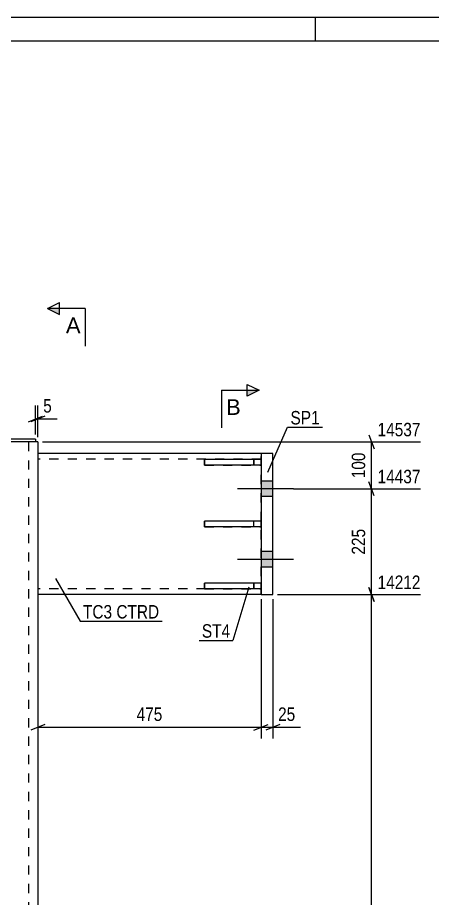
# Model space of a CAD drawing. Header units: millimetres. Extents: x 0 to 841, y 0 to 594.
# Drawn here: x 147.6 to 235.9, y 406.5 to 594 of the extents above; entities that cross this region are included whole.
import ezdxf

# ---------------------------------------------------------------- set-up
doc = ezdxf.new("R2010")
doc.units = ezdxf.units.MM
doc.linetypes.add('DXK_LINE_DOT2', pattern=[3.9198, 1.9599, -1.9599])
doc.styles.add('Arial', font='ARIAL.TTF', dxfattribs={"height": 0.2})
doc.styles.add('Arial Narrow', font='ARIALN.TTF', dxfattribs={"height": 0.2})

# ---------------------------------------------------------------- blocks, each defined once
blk = doc.blocks.new('Unknown-681621213-15216')
at = {"color": 5, "linetype": 'Continuous'}
for p, q in [((841, 594), (0, 594)), ((211, 589), (211, 594)), ((836, 589), (5, 589))]:
    blk.add_line(p, q, dxfattribs=at)
blk = doc.blocks.new('Part-681621213-12264 - 12263')
at = {"color": 2, "linetype": 'Continuous'}
for p, q in [((199.4, 501.18), (151.9, 501.18)), ((199.4, 471.18), (151.9, 471.18))]:
    blk.add_line(p, q, dxfattribs=at)
at = {"color": 7, "linetype": 'DXK_LINE_DOT2'}
for p, q in [((151.9, 501.18), (151.9, 471.18)), ((199.4, 471.18), (199.4, 501.18)), ((199.4, 499.98), (151.9, 499.98)), ((199.4, 472.38), (151.9, 472.38))]:
    blk.add_line(p, q, dxfattribs=at)
blk = doc.blocks.new('Part-681621213-12271 - 12263')
at = {"color": 2, "linetype": 'Continuous'}
for p, q in [((201.9, 501.18), (199.4, 501.18)), ((199.4, 501.18), (199.4, 471.18)), ((201.9, 471.18), (201.9, 501.18)), ((199.4, 471.18), (201.9, 471.18))]:
    blk.add_line(p, q, dxfattribs=at)
blk = doc.blocks.new('Bolt-681621213-12336 - 12263')
at = {"linetype": 'Continuous'}
for points in [[(199.4, 495.33), (199.4, 492.03), (201.9, 492.03), (201.9, 495.33)], [(199.4, 495.33), (199.4, 492.03), (201.9, 492.03), (201.9, 495.33)], [(199.4, 480.33), (199.4, 477.03), (201.9, 477.03), (201.9, 480.33)], [(199.4, 480.33), (199.4, 477.03), (201.9, 477.03), (201.9, 480.33)]]:
    blk.add_hatch(color=1, dxfattribs=at).paths.add_polyline_path(points)
at = {"color": 1, "linetype": 'Continuous'}
for p, q in [((201.9, 495.33), (199.4, 495.33)), ((201.9, 495.33), (199.4, 495.33)), ((206.3, 493.68), (194.4, 493.68)), ((206.3, 493.68), (194.4, 493.68)), ((201.9, 492.03), (199.4, 492.03)), ((201.9, 492.03), (199.4, 492.03)), ((201.9, 480.33), (199.4, 480.33)), ((201.9, 480.33), (199.4, 480.33)), ((206.3, 478.68), (194.4, 478.68)), ((206.3, 478.68), (194.4, 478.68)), ((201.9, 477.03), (199.4, 477.03)), ((201.9, 477.03), (199.4, 477.03))]:
    blk.add_line(p, q, dxfattribs=at)
blk = doc.blocks.new('Part-681621213-12294 - 12263')
at = {"color": 2, "linetype": 'Continuous'}
for p, q in [((102.4, 504.28), (121.9, 504.28)), ((102.4, 504.28), (102.4, 503.68)), ((102.4, 503.68), (104.07, 503.68)), ((151.4, 504.28), (131.9, 504.28)), ((151.4, 503.68), (149.72, 503.68)), ((151.4, 504.28), (151.4, 503.68))]:
    blk.add_line(p, q, dxfattribs=at)
at = {"color": 7, "linetype": 'DXK_LINE_DOT2'}
for p, q in [((149.72, 503.68), (104.07, 503.68)), ((131.9, 504.28), (121.9, 504.28))]:
    blk.add_line(p, q, dxfattribs=at)
blk = doc.blocks.new('Part-681621213-12299 - 12263')
at = {"color": 2, "linetype": 'Continuous'}
for p, q in [((199.4, 486.78), (187.4, 486.78)), ((187.4, 485.58), (187.4, 486.78)), ((199.4, 486.78), (199.4, 485.58)), ((199.4, 485.58), (187.4, 485.58))]:
    blk.add_line(p, q, dxfattribs=at)
at = {"color": 7, "linetype": 'DXK_LINE_DOT2'}
blk.add_line((197.9, 485.58), (197.9, 486.78), dxfattribs=at)
blk = doc.blocks.new('Part-681621213-12300 - 12263')
at = {"color": 2, "linetype": 'Continuous'}
for p, q in [((199.4, 499.93), (187.4, 499.93)), ((187.4, 498.73), (187.4, 499.93)), ((199.4, 498.73), (187.4, 498.73)), ((199.4, 499.93), (199.4, 498.73))]:
    blk.add_line(p, q, dxfattribs=at)
at = {"color": 7, "linetype": 'DXK_LINE_DOT2'}
blk.add_line((197.9, 498.73), (197.9, 499.93), dxfattribs=at)
blk = doc.blocks.new('Part-681621213-12301 - 12263')
at = {"color": 2, "linetype": 'Continuous'}
for p, q in [((199.4, 473.63), (187.4, 473.63)), ((187.4, 472.43), (187.4, 473.63)), ((199.4, 473.63), (199.4, 472.43)), ((199.4, 472.43), (187.4, 472.43))]:
    blk.add_line(p, q, dxfattribs=at)
at = {"color": 7, "linetype": 'DXK_LINE_DOT2'}
blk.add_line((197.9, 472.43), (197.9, 473.63), dxfattribs=at)
blk = doc.blocks.new('Part-681621213-12302 - 12263')
at = {"color": 7, "linetype": 'DXK_LINE_DOT2'}
for p, q in [((199.4, 486.78), (187.4, 486.78)), ((187.4, 486.78), (187.4, 485.58)), ((197.9, 485.58), (197.9, 486.78)), ((199.4, 485.58), (199.4, 486.78)), ((187.4, 485.58), (199.4, 485.58))]:
    blk.add_line(p, q, dxfattribs=at)
blk = doc.blocks.new('Part-681621213-12303 - 12263')
at = {"color": 7, "linetype": 'DXK_LINE_DOT2'}
for p, q in [((199.4, 499.93), (187.4, 499.93)), ((187.4, 499.93), (187.4, 498.73)), ((187.4, 498.73), (199.4, 498.73)), ((197.9, 499.93), (197.9, 498.73)), ((199.4, 498.73), (199.4, 499.93))]:
    blk.add_line(p, q, dxfattribs=at)
blk = doc.blocks.new('Part-681621213-12304 - 12263')
at = {"color": 7, "linetype": 'DXK_LINE_DOT2'}
for p, q in [((199.4, 473.63), (187.4, 473.63)), ((187.4, 473.63), (187.4, 472.43)), ((197.9, 473.63), (197.9, 472.43)), ((199.4, 472.43), (199.4, 473.63)), ((187.4, 472.43), (199.4, 472.43))]:
    blk.add_line(p, q, dxfattribs=at)
blk = doc.blocks.new('Part-681621213-12318 - 12263')
at = {"color": 2, "linetype": 'Continuous'}
for p, q in [((149.72, 503.68), (131.9, 503.68)), ((151.9, 503.68), (151.4, 503.68)), ((151.9, 503.68), (151.9, 109.87))]:
    blk.add_line(p, q, dxfattribs=at)
at = {"color": 7, "linetype": 'DXK_LINE_DOT2'}
for p, q in [((151.4, 503.68), (147.9, 503.68)), ((149.9, 503.68), (149.9, 109.87))]:
    blk.add_line(p, q, dxfattribs=at)
blk = doc.blocks.new('StraightDimension-681621213-45687 - 12263')
at = {"color": 7, "linetype": 'Continuous'}
for p, q in [((199.4, 470.18), (199.4, 440.54)), ((201.9, 470.18), (201.9, 440.54)), ((197.9, 442.34), (200.9, 443.54)), ((199.4, 442.94), (201.9, 442.94)), ((203.4, 443.54), (200.4, 442.34))]:
    blk.add_line(p, q, dxfattribs=at)
at = {"color": 0}
blk.add_wipeout([(207.28, 443.69), (207.28, 447.89), (202.43, 447.89), (202.43, 443.69)], dxfattribs=at)
at = {"color": 7, "linetype": 'Continuous'}
blk.add_line((201.9, 442.94), (207.81, 442.94), dxfattribs=at)
blk.add_line((201.9, 442.94), (207.81, 442.94), dxfattribs=at)
at = {"color": 3, "style": 'Arial Narrow'}
blk.add_text('25', height=2.863, dxfattribs=at).set_placement((203.03, 444.29))
blk = doc.blocks.new('StraightDimension-681621213-26554 - 12263')
at = {"color": 7, "linetype": 'Continuous'}
for p, q in [((151.4, 505.28), (151.4, 511.43)), ((151.9, 504.68), (151.9, 511.43)), ((149.9, 507.98), (152.9, 509.18)), ((153.4, 509.18), (150.4, 507.98)), ((151.4, 508.58), (151.9, 508.58))]:
    blk.add_line(p, q, dxfattribs=at)
at = {"color": 0}
blk.add_wipeout([(155.45, 509.33), (155.45, 513.53), (152.42, 513.53), (152.42, 509.33)], dxfattribs=at)
at = {"color": 7, "linetype": 'Continuous'}
blk.add_line((151.9, 508.58), (155.98, 508.58), dxfattribs=at)
blk.add_line((151.9, 508.58), (155.98, 508.58), dxfattribs=at)
at = {"color": 3, "style": 'Arial Narrow'}
blk.add_text('5', height=2.86, dxfattribs=at).set_placement((153.02, 509.93))
blk = doc.blocks.new('StraightDimension-681621213-45579 - 12263')
at = {"color": 7, "linetype": 'Continuous'}
for p, q in [((222.32, 505.18), (223.52, 502.18)), ((152.9, 503.68), (233.36, 503.68)), ((222.92, 493.68), (222.92, 503.68)), ((223.52, 492.18), (222.32, 495.18)), ((206.33, 493.68), (233.36, 493.68))]:
    blk.add_line(p, q, dxfattribs=at)
at = {"color": 0, "linetype": 'Continuous'}
blk.add_wipeout([(233.96, 504.28), (233.96, 508.48), (223.62, 508.48), (223.62, 504.28)], dxfattribs=at)
at = {"color": 0}
blk.add_wipeout([(222.17, 502.03), (217.97, 502.03), (217.97, 495.34), (222.17, 495.34)], dxfattribs=at)
at = {"color": 3, "linetype": 'Continuous', "style": 'Arial Narrow'}
blk.add_text('14537', height=2.863, dxfattribs=at).set_placement((224.22, 504.88))
at = {"color": 3, "style": 'Arial Narrow'}
blk.add_text('100', height=2.863, rotation=90.0002, dxfattribs=at).set_placement((221.57, 495.94))
blk = doc.blocks.new('StraightDimension-681621213-45580 - 12263')
at = {"color": 7, "linetype": 'Continuous'}
for p, q in [((223.52, 492.18), (222.32, 495.18)), ((206.33, 493.68), (233.36, 493.68)), ((222.92, 471.18), (222.92, 493.68)), ((222.32, 472.68), (223.52, 469.68)), ((202.9, 471.18), (233.36, 471.18))]:
    blk.add_line(p, q, dxfattribs=at)
at = {"color": 0, "linetype": 'Continuous'}
blk.add_wipeout([(233.96, 494.28), (233.96, 498.48), (223.62, 498.48), (223.62, 494.28)], dxfattribs=at)
at = {"color": 0}
blk.add_wipeout([(222.17, 485.78), (217.97, 485.78), (217.97, 479.09), (222.17, 479.09)], dxfattribs=at)
at = {"color": 3, "linetype": 'Continuous', "style": 'Arial Narrow'}
blk.add_text('14437', height=2.863, dxfattribs=at).set_placement((224.22, 494.88))
at = {"color": 3, "style": 'Arial Narrow'}
blk.add_text('225', height=2.863, rotation=90.0002, dxfattribs=at).set_placement((221.57, 479.69))
blk = doc.blocks.new('StraightDimension-681621213-45581 - 12263')
at = {"color": 7, "linetype": 'Continuous'}
for p, q in [((223.52, 469.68), (222.32, 472.68)), ((202.9, 471.18), (233.36, 471.18)), ((222.92, 187.18), (222.92, 471.18))]:
    blk.add_line(p, q, dxfattribs=at)
at = {"color": 0, "linetype": 'Continuous'}
blk.add_wipeout([(233.96, 471.78), (233.96, 475.98), (223.62, 475.98), (223.62, 471.78)], dxfattribs=at)
at = {"color": 3, "linetype": 'Continuous', "style": 'Arial Narrow'}
blk.add_text('14212', height=2.863, dxfattribs=at).set_placement((224.22, 472.38))
blk = doc.blocks.new('StraightDimension-681621213-45688 - 12263')
at = {"color": 7, "linetype": 'Continuous'}
for p, q in [((151.9, 470.18), (151.9, 440.54)), ((199.4, 470.18), (199.4, 440.54)), ((153.4, 443.54), (150.4, 442.34)), ((151.9, 442.94), (199.4, 442.94)), ((197.9, 442.34), (200.9, 443.54))]:
    blk.add_line(p, q, dxfattribs=at)
at = {"color": 0}
blk.add_wipeout([(178.99, 443.69), (178.99, 447.89), (172.31, 447.89), (172.31, 443.69)], dxfattribs=at)
at = {"color": 3, "style": 'Arial Narrow'}
blk.add_text('475', height=2.863, dxfattribs=at).set_placement((172.91, 444.29))
blk = doc.blocks.new('Mark-681621213-20886 - 12263')
at = {"color": 0}
blk.add_wipeout([(211.88, 507.4), (211.88, 510.4), (205.67, 510.4), (205.67, 507.4)], dxfattribs=at)
blk.add_wipeout([(211.88, 507.4), (211.88, 510.4), (205.67, 510.4), (205.67, 507.4)], dxfattribs=at)
at = {"color": 30, "linetype": 'Continuous'}
for p, q in [((200.88, 497.21), (205.07, 506.8)), ((205.07, 506.8), (212.48, 506.8))]:
    blk.add_line(p, q, dxfattribs=at)
at = {"color": 3, "style": 'Arial Narrow'}
blk.add_text('SP1', height=2.863, dxfattribs=at).set_placement((205.67, 507.4))
blk = doc.blocks.new('Mark-681621213-13649 - 12263')
at = {"color": 0}
blk.add_wipeout([(167.7, 466.09), (167.7, 469.09), (161.49, 469.09), (161.49, 466.09)], dxfattribs=at)
blk.add_wipeout([(167.7, 466.09), (167.7, 469.09), (161.49, 469.09), (161.49, 466.09)], dxfattribs=at)
at = {"color": 30, "linetype": 'Continuous'}
blk.add_line((155.65, 474.59), (160.89, 465.49), dxfattribs=at)
at = {"color": 3, "style": 'Arial Narrow'}
blk.add_text('TC3', height=2.863, dxfattribs=at).set_placement((161.49, 466.09))
at = {"color": 0}
blk.add_wipeout([(177.72, 466.09), (177.72, 469.09), (168.6, 469.09), (168.6, 466.09)], dxfattribs=at)
blk.add_wipeout([(177.72, 466.09), (177.72, 469.09), (168.6, 469.09), (168.6, 466.09)], dxfattribs=at)
at = {"color": 30, "linetype": 'Continuous'}
blk.add_line((160.89, 465.49), (178.32, 465.49), dxfattribs=at)
at = {"color": 3, "style": 'Arial Narrow'}
blk.add_text('CTRD', height=2.863, dxfattribs=at).set_placement((168.6, 466.09))
blk = doc.blocks.new('SectionMark-681621213-30115 - 12263')
at = {"linetype": 'Continuous'}
blk.add_hatch(color=6, dxfattribs=at).paths.add_polyline_path([(196.47, 513.43), (196.47, 514.68), (198.97, 514.68)])
at = {"color": 6, "linetype": 'Continuous'}
for p, q in [((196.47, 513.43), (196.47, 515.93)), ((196.47, 515.93), (198.97, 514.68)), ((190.97, 514.68), (190.97, 506.68)), ((190.97, 514.68), (198.97, 514.68)), ((198.97, 514.68), (196.47, 513.43))]:
    blk.add_line(p, q, dxfattribs=at)
at = {"color": 0, "linetype": 'Continuous'}
blk.add_wipeout([(195.08, 509.43), (195.08, 512.93), (191.97, 512.93), (191.97, 509.43)], dxfattribs=at)
at = {"color": 3, "linetype": 'Continuous', "style": 'Arial'}
blk.add_text('B', height=3.34, dxfattribs=at).set_placement((191.97, 509.43))
blk = doc.blocks.new('SectionMark-681621213-31969 - 12263')
at = {"linetype": 'Continuous'}
blk.add_hatch(color=6, dxfattribs=at).paths.add_polyline_path([(156.47, 532.08), (156.47, 530.83), (153.97, 532.08)])
at = {"color": 6, "linetype": 'Continuous'}
for p, q in [((153.97, 532.08), (156.47, 533.33)), ((156.47, 530.83), (156.47, 533.33)), ((161.97, 532.08), (153.97, 532.08)), ((153.97, 532.08), (156.47, 530.83)), ((161.97, 532.08), (161.97, 524.08))]:
    blk.add_line(p, q, dxfattribs=at)
at = {"color": 0, "linetype": 'Continuous'}
blk.add_wipeout([(160.97, 526.83), (160.97, 530.33), (157.86, 530.33), (157.86, 526.83)], dxfattribs=at)
at = {"color": 3, "linetype": 'Continuous', "style": 'Arial'}
blk.add_text('A', height=3.34, rotation=-0.0115, dxfattribs=at).set_placement((157.86, 526.83))
blk = doc.blocks.new('Mark-681621213-36438 - 12263')
at = {"color": 0}
blk.add_wipeout([(192.82, 462.01), (192.82, 465.01), (186.8, 465.01), (186.8, 462.01)], dxfattribs=at)
blk.add_wipeout([(192.82, 462.01), (192.82, 465.01), (186.8, 465.01), (186.8, 462.01)], dxfattribs=at)
at = {"color": 30, "linetype": 'Continuous'}
for p in [(196.81, 472.76), (186.2, 461.41)]:
    blk.add_line(p, (193.42, 461.41), dxfattribs=at)
at = {"color": 3, "style": 'Arial Narrow'}
blk.add_text('ST4', height=2.863, dxfattribs=at).set_placement((186.8, 462.01))

msp = doc.modelspace()

# ---------------------------------------------------------------- block references
for name in ['Unknown-681621213-15216', 'Part-681621213-12318 - 12263', 'Part-681621213-12294 - 12263', 'Part-681621213-12264 - 12263', 'Part-681621213-12271 - 12263', 'Part-681621213-12300 - 12263', 'Part-681621213-12303 - 12263', 'Bolt-681621213-12336 - 12263', 'Part-681621213-12299 - 12263', 'Part-681621213-12302 - 12263', 'Part-681621213-12301 - 12263', 'Part-681621213-12304 - 12263']:
    msp.add_blockref(name, (0, 0))

# ---------------------------------------------------------------- next in the draw order: block references
for name in ['StraightDimension-681621213-26554 - 12263', 'StraightDimension-681621213-45687 - 12263']:
    msp.add_blockref(name, (0, 0))

# ---------------------------------------------------------------- next in the draw order: block references
for name in ['StraightDimension-681621213-45579 - 12263', 'StraightDimension-681621213-45688 - 12263']:
    msp.add_blockref(name, (0, 0))

# ---------------------------------------------------------------- next in the draw order: block references
for name in ['SectionMark-681621213-30115 - 12263', 'StraightDimension-681621213-45580 - 12263', 'Mark-681621213-13649 - 12263']:
    msp.add_blockref(name, (0, 0))

# ---------------------------------------------------------------- next in the draw order: block references
for name in ['SectionMark-681621213-31969 - 12263', 'Mark-681621213-20886 - 12263', 'StraightDimension-681621213-45581 - 12263', 'Mark-681621213-36438 - 12263']:
    msp.add_blockref(name, (0, 0))

doc.saveas('drawing.dxf')
